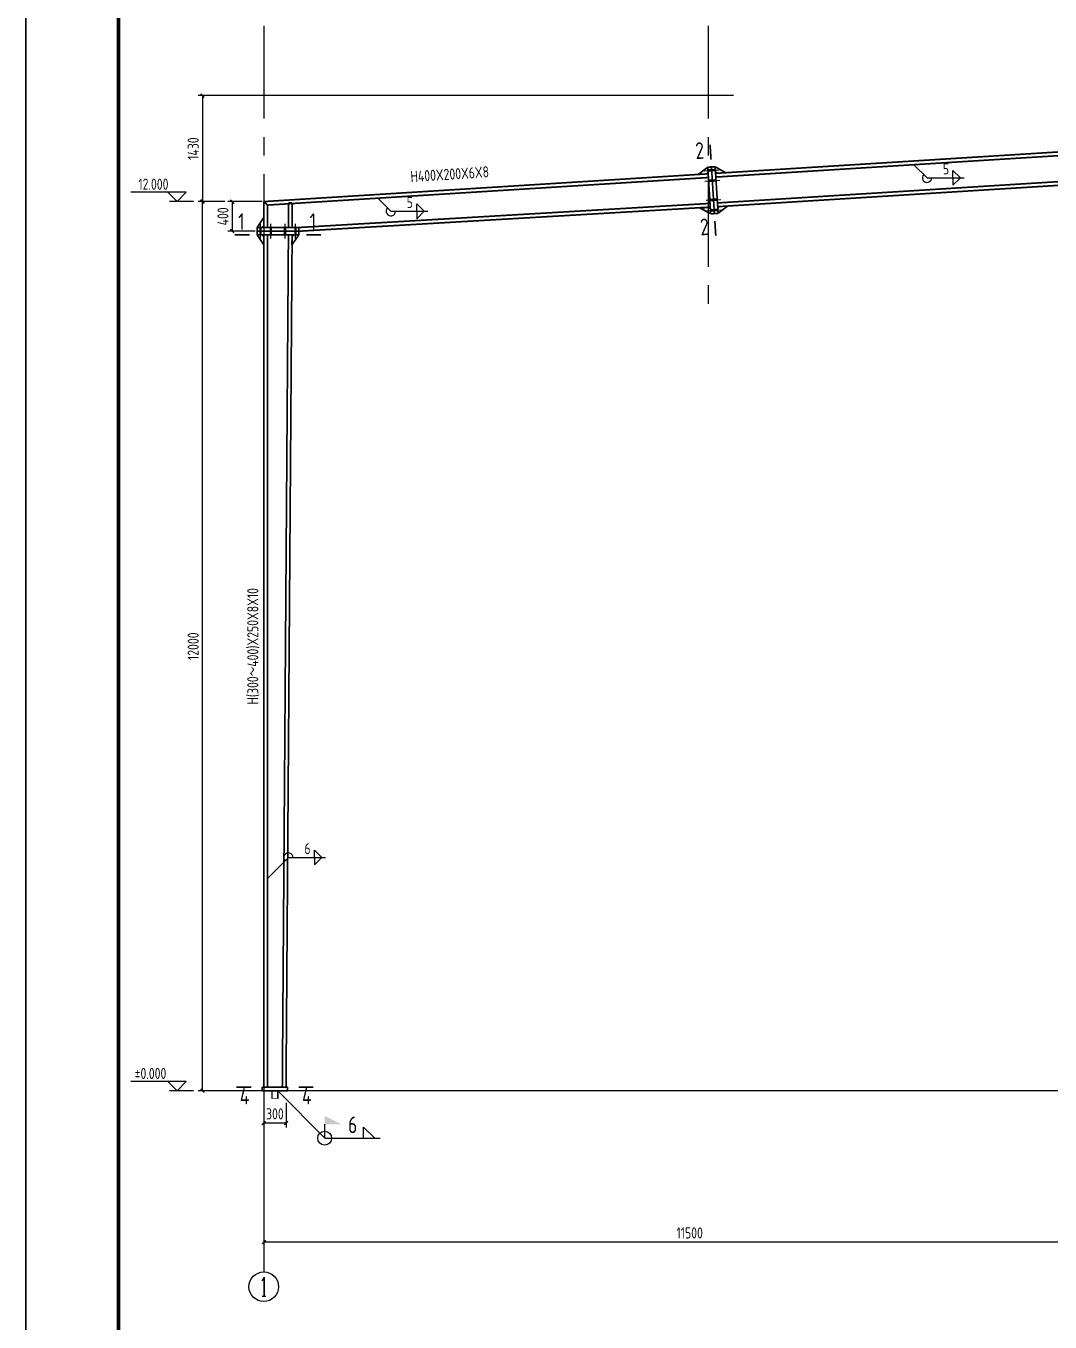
# Model space of a CAD drawing. Header units: millimetres. Extents: x 866309 to 879639, y 39442 to 44891.
# Drawn here: x 878567.9 to 878844.5, y 39654 to 40003.8 of the extents above; entities that cross this region are included whole.
import ezdxf
from ezdxf.enums import TextEntityAlignment as Align

# ---------------------------------------------------------------- set-up
doc = ezdxf.new("R2010")
doc.units = ezdxf.units.MM
doc.header["$LTSCALE"] = 1000
doc.header["$MEASUREMENT"] = 0
doc.linetypes.add('CENTER', pattern=[2, 1.25, -0.25, 0.25, -0.25])
doc.linetypes.add('DOTE', pattern=[2.42, 2, -0.2, 0.02, -0.2])
for name, color, linetype in [('10', 7, 'Continuous'), ('114', 2, 'Continuous'), ('116', 1, 'Continuous'), ('14', 2, 'Continuous'), ('1530', 253, 'Continuous'), ('1534', 7, 'Continuous'), ('AXIS', 3, 'Continuous'), ('AXIS_TEXT', 7, 'Continuous'), ('DIM', 7, 'Continuous'), ('DOTE', 1, 'DOTE'), ('M_Prof', 2, 'Continuous'), ('柱子', 8, 'Continuous'), ('标准截面(白色)', 7, 'Continuous'), ('焊缝标注', 3, 'Continuous')]:
    doc.layers.add(name, color=color, linetype=linetype)
doc.styles.add('_TCH_AXIS', font='COMPLEX', dxfattribs={"bigfont": 'GBCBIG'})
doc.styles.add('COMPLEX', font='COMPLEX')
doc.styles.add('GBHZ', font='gbenor.shx', dxfattribs={"width": 0.9, "bigfont": 'gbcbig.shx'})
doc.dimstyles.new('Y50', dxfattribs={"dimscale": 0, "dimtxt": 3, "dimasz": 0.01, "dimexe": 1.2, "dimexo": 1, "dimgap": 1, "dimtad": 1, "dimdec": 0, "dimlfac": 50, "dimzin": 0, "dimdsep": 46, "dimtxsty": 'GBHZ', "dimblk1": 'DX', "dimblk2": 'DX', "dimsah": 1, "dimcen": 0.09, "dimdle": 1, "dimadec": 0, "dimazin": 0, "dimtfac": 1, "dimtdec": 0, "dimtix": 1, "dimtmove": 2, "dimatfit": 3, "dimldrblk": 'DX', "dimfxl": 0, "dimtolj": 1, "dimtzin": 0, "dimarcsym": 0})

# ---------------------------------------------------------------- blocks, each defined once
blk = doc.blocks.new('DX')
at = {"color": 0, "linetype": 'ByBlock', "const_width": 40}
blk.add_lwpolyline([(-54, -51), (46, 49)], dxfattribs=at)
blk = doc.blocks.new('*D2244')
at = {"color": 0, "lineweight": -2, "transparency": 16777216}
for p, q in [((878632.14, 39713.16), (878632.14, 39706.5)), ((878638.14, 39713.16), (878638.14, 39706.5)), ((878632.13, 39707.7), (878632.12, 39707.7)), ((878638.14, 39707.7), (878632.14, 39707.7)), ((878638.15, 39707.7), (878638.16, 39707.7))]:
    blk.add_line(p, q, dxfattribs=at)
at = {"layer": 'Defpoints', "color": 0, "transparency": 16777216}
for p in [(878632.14, 39714.16), (878638.14, 39714.16), (878632.14, 39707.7)]:
    blk.add_point(p, dxfattribs=at)
at = {"color": 0, "lineweight": -2, "transparency": 16777216, "xscale": 0.01, "yscale": 0.01, "zscale": 0.01, "rotation": 180}
blk.add_blockref('DX', (878638.14, 39707.7), dxfattribs=at)
at = {"color": 0, "lineweight": -2, "transparency": 16777216, "xscale": 0.01, "yscale": 0.01, "zscale": 0.01}
blk.add_blockref('DX', (878632.14, 39707.7), dxfattribs=at)
at = {"color": 0, "transparency": 16777216, "insert": (878635.14, 39710.2), "char_height": 3, "attachment_point": 5, "style": 'GBHZ'}
blk.add_mtext('\\A1;300', dxfattribs=at)
blk = doc.blocks.new('_AXISO')
blk.add_circle((0, 0), 0.5)
at = {"layer": 'AXIS_TEXT', "style": 'COMPLEX', "width": 1.041667}
blk.add_attdef('A', text='', height=0.56, dxfattribs=at).set_placement((-0.25, -0.28), (0.25, -0.28), align=Align.FIT)
blk = doc.blocks.new('*D2198')
at = {"layer": 'Defpoints', "color": 0, "transparency": 16777216}
for p in [(878615.58, 39956.42), (878622.64, 39956.42), (878622.11, 39716.42)]:
    blk.add_point(p, dxfattribs=at)
at = {"layer": 'dim', "color": 0, "lineweight": -2, "transparency": 16777216}
for p, q in [((878621.64, 39956.42), (878614.38, 39956.42)), ((878615.58, 39716.43), (878615.58, 39956.41)), ((878621.11, 39716.42), (878614.38, 39716.42))]:
    blk.add_line(p, q, dxfattribs=at)
at = {"layer": 'dim', "color": 0, "lineweight": -2, "transparency": 16777216, "xscale": 0.01, "yscale": 0.01, "zscale": 0.01}
for p, rotation in [((878615.58, 39956.42), 90), ((878615.58, 39716.42), 270)]:
    blk.add_blockref('DX', p, dxfattribs=dict(at, rotation=rotation))
at = {"layer": 'dim', "color": 0, "transparency": 16777216, "insert": (878613.08, 39836.42), "char_height": 3, "attachment_point": 5, "rotation": 90, "style": 'GBHZ'}
blk.add_mtext('\\A1;12000', dxfattribs=at)
blk = doc.blocks.new('*D2199')
at = {"layer": 'Defpoints', "color": 0, "transparency": 16777216}
for p in [(878760.02, 39985.02), (878615.58, 39956.42), (878622.64, 39956.42)]:
    blk.add_point(p, dxfattribs=at)
at = {"layer": 'dim', "color": 0, "lineweight": -2, "transparency": 16777216}
for p, q in [((878759.02, 39985.02), (878614.38, 39985.02)), ((878615.58, 39985.01), (878615.58, 39956.43)), ((878621.64, 39956.42), (878614.38, 39956.42))]:
    blk.add_line(p, q, dxfattribs=at)
at = {"layer": 'dim', "color": 0, "lineweight": -2, "transparency": 16777216, "xscale": 0.01, "yscale": 0.01, "zscale": 0.01}
for p, rotation in [((878615.58, 39985.02), 90), ((878615.58, 39956.42), 270)]:
    blk.add_blockref('DX', p, dxfattribs=dict(at, rotation=rotation))
at = {"layer": 'dim', "color": 0, "transparency": 16777216, "insert": (878613.08, 39970.72), "char_height": 3, "attachment_point": 5, "rotation": 90, "style": 'GBHZ'}
blk.add_mtext('\\A1;1430', dxfattribs=at)
blk = doc.blocks.new('*D2207')
at = {"layer": 'Defpoints', "color": 0, "transparency": 16777216}
for p in [(878632.66, 39956.42), (878623.62, 39948.43), (878630.82, 39948.43)]:
    blk.add_point(p, dxfattribs=at)
at = {"layer": 'dim', "color": 0, "lineweight": -2, "transparency": 16777216}
for p, q in [((878631.66, 39956.42), (878622.42, 39956.42)), ((878623.62, 39956.41), (878623.62, 39948.44)), ((878629.82, 39948.43), (878622.42, 39948.43))]:
    blk.add_line(p, q, dxfattribs=at)
at = {"layer": 'dim', "color": 0, "lineweight": -2, "transparency": 16777216, "xscale": 0.01, "yscale": 0.01, "zscale": 0.01}
for p, rotation in [((878623.62, 39956.42), 90), ((878623.62, 39948.43), 270)]:
    blk.add_blockref('DX', p, dxfattribs=dict(at, rotation=rotation))
at = {"layer": 'dim', "color": 0, "transparency": 16777216, "insert": (878621.12, 39952.43), "char_height": 3, "attachment_point": 5, "rotation": 90, "style": 'GBHZ'}
blk.add_mtext('\\A1;400', dxfattribs=at)
blk = doc.blocks.new('*D2283')
at = {"layer": 'Defpoints', "color": 0, "transparency": 16777216}
for p in [(878632.14, 39699.56), (878862.14, 39699.56), (878632.14, 39675.56)]:
    blk.add_point(p, dxfattribs=at)
at = {"layer": 'dim', "color": 0, "lineweight": -2, "transparency": 16777216}
for p, q in [((878632.14, 39698.56), (878632.14, 39674.36)), ((878862.14, 39698.56), (878862.14, 39674.36)), ((878862.13, 39675.56), (878632.15, 39675.56))]:
    blk.add_line(p, q, dxfattribs=at)
at = {"layer": 'dim', "color": 0, "lineweight": -2, "transparency": 16777216, "xscale": 0.01, "yscale": 0.01, "zscale": 0.01, "rotation": 180}
blk.add_blockref('DX', (878632.14, 39675.56), dxfattribs=at)
at = {"layer": 'dim', "color": 0, "lineweight": -2, "transparency": 16777216, "xscale": 0.01, "yscale": 0.01, "zscale": 0.01}
blk.add_blockref('DX', (878862.14, 39675.56), dxfattribs=at)
at = {"layer": 'dim', "color": 0, "transparency": 16777216, "insert": (878747.14, 39678.06), "char_height": 3, "attachment_point": 5, "style": 'GBHZ'}
blk.add_mtext('\\A1;11500', dxfattribs=at)

msp = doc.modelspace()

# ---------------------------------------------------------------- linework, layer by layer
for p, q in [((878567.903, 39448.627), (878567.903, 40042.627)), ((878567.903, 40042.627), (878567.903, 39448.627))]:
    msp.add_line(p, q)
at = {"color": 0, "const_width": 1}
msp.add_lwpolyline([(879609.153, 39458.627), (878592.903, 39458.627), (878592.903, 40032.627), (879609.153, 40032.627)], close=True, dxfattribs=at)
at = {"layer": '10', "const_width": 0.45}
for points in [[(878752.654, 39971.762), (878752.904, 39967.77)], [(878754.189, 39947.19), (878753.94, 39951.182)], [(878624.306, 39947.431), (878628.306, 39947.431)], [(878647.594, 39947.431), (878643.594, 39947.431)], [(878624.743, 39717.422), (878628.743, 39717.422)], [(878645.543, 39717.422), (878641.543, 39717.422)]]:
    msp.add_lwpolyline(points, dxfattribs=at)
at = {"layer": '114'}
for p, q in [((878751.088, 39964.751), (878755.081, 39965)), ((878751.263, 39961.956), (878755.255, 39962.206)), ((878751.587, 39956.768), (878755.579, 39957.017)), ((878751.761, 39953.972), (878755.754, 39954.221)), ((878631.243, 39946.431), (878631.243, 39950.431)), ((878634.043, 39946.431), (878634.043, 39950.431)), ((878637.894, 39946.431), (878637.894, 39950.431)), ((878640.694, 39946.431), (878640.694, 39950.431))]:
    msp.add_line(p, q, dxfattribs=at)
at = {"layer": '114', "color": 1, "const_width": 0.7}
for points in [[(878752.086, 39964.813), (878754.083, 39964.938)], [(878752.261, 39962.019), (878754.257, 39962.143)], [(878752.585, 39956.83), (878754.581, 39956.954)], [(878752.76, 39954.034), (878754.756, 39954.159)], [(878631.243, 39947.431), (878631.243, 39949.431)], [(878634.043, 39947.431), (878634.043, 39949.431)], [(878637.894, 39947.431), (878637.894, 39949.431)], [(878640.694, 39947.431), (878640.694, 39949.431)]]:
    msp.add_lwpolyline(points, dxfattribs=at)
at = {"layer": '116', "const_width": 0.2}
for points in [[(878634.143, 39716.422), (878634.143, 39714.422)], [(878634.443, 39716.422), (878634.443, 39714.422)], [(878635.843, 39716.422), (878635.843, 39714.422)], [(878636.143, 39716.422), (878636.143, 39714.422)], [(878634.143, 39714.422), (878636.143, 39714.422)]]:
    msp.add_lwpolyline(points, dxfattribs=at)
at = {"layer": '14', "const_width": 0.45}
for points in [[(878749.448, 39963.747), (878752.03, 39965.712)], [(878751.743, 39963.89), (878749.448, 39963.747)], [(878752.118, 39964.314), (878751.743, 39963.89)], [(878752.03, 39965.712), (878753.028, 39965.774)], [(878752.817, 39953.116), (878752.03, 39965.712)], [(878752.03, 39965.712), (878752.118, 39964.314)], [(878753.028, 39965.774), (878754.026, 39965.836)], [(878753.028, 39965.774), (878753.815, 39953.178)], [(878753.815, 39953.178), (878753.028, 39965.774)], [(878754.026, 39965.836), (878754.813, 39953.241)], [(878754.114, 39964.439), (878754.026, 39965.836)], [(878754.026, 39965.836), (878756.833, 39964.208)], [(878754.538, 39964.065), (878754.114, 39964.439)], [(878756.833, 39964.208), (878754.538, 39964.065)], [(878632.143, 39949.431), (878632.143, 39956.422)], [(878632.143, 39956.422), (878633.143, 39955.482)], [(878633.143, 39955.482), (878633.143, 39949.431)], [(878638.794, 39949.431), (878638.807, 39956.04)], [(878638.807, 39956.04), (878639.803, 39956.103)], [(878639.803, 39956.103), (878639.794, 39949.431)], [(878750.018, 39954.65), (878752.306, 39954.891)], [(878752.816, 39953.136), (878750.018, 39954.65)], [(878752.306, 39954.891), (878752.728, 39954.533)], [(878752.728, 39954.533), (878752.816, 39953.136)], [(878753.815, 39953.178), (878752.817, 39953.116)], [(878754.813, 39953.241), (878753.815, 39953.178)], [(878754.725, 39954.658), (878755.099, 39955.082)], [(878754.812, 39953.261), (878754.725, 39954.658)], [(878757.394, 39955.226), (878754.812, 39953.261)], [(878755.099, 39955.082), (878757.394, 39955.226)], [(878630.343, 39949.431), (878632.143, 39952.131)], [(878632.143, 39949.831), (878631.743, 39949.431)], [(878632.143, 39952.131), (878632.143, 39949.831)], [(878630.306, 39949.431), (878641.594, 39949.431)], [(878630.306, 39948.431), (878630.306, 39949.431)], [(878630.306, 39948.431), (878641.594, 39948.431)], [(878630.306, 39947.431), (878630.306, 39948.431)], [(878641.594, 39948.431), (878630.306, 39948.431)], [(878641.594, 39947.431), (878630.306, 39947.431)], [(878631.743, 39949.431), (878630.343, 39949.431)], [(878632.143, 39944.731), (878630.343, 39947.431)], [(878630.343, 39947.431), (878631.743, 39947.431)], [(878631.743, 39947.431), (878632.143, 39947.031)], [(878633.143, 39949.431), (878632.143, 39949.431)], [(878632.143, 39947.031), (878632.143, 39944.731)], [(878639.794, 39949.431), (878638.794, 39949.431)], [(878641.594, 39947.431), (878639.726, 39944.732)], [(878639.726, 39944.732), (878639.784, 39947.031)], [(878639.784, 39947.031), (878640.194, 39947.431)], [(878640.194, 39947.431), (878641.594, 39947.431)], [(878641.594, 39949.431), (878641.594, 39948.431)], [(878641.594, 39948.431), (878641.594, 39947.431)], [(878631.743, 39716.422), (878631.743, 39717.422)], [(878631.743, 39717.422), (878638.543, 39717.422)], [(878638.543, 39716.422), (878631.743, 39716.422)], [(878638.543, 39717.422), (878638.543, 39716.422)]]:
    msp.add_lwpolyline(points, dxfattribs=at)
at = {"layer": '1530'}
for p, q in [((878613.181, 39956.422), (878606.71, 39956.422)), ((878613.181, 39716.422), (878606.71, 39716.422))]:
    msp.add_line(p, q, dxfattribs=at)
at = {"layer": '1534'}
for points in [[(878606.21, 39958.922), (878608.71, 39956.422), (878611.21, 39958.922), (878596.276, 39958.922)], [(878606.21, 39718.922), (878608.71, 39716.422), (878611.21, 39718.922), (878596.276, 39718.922)]]:
    msp.add_lwpolyline(points, dxfattribs=at)
at = {"layer": 'AXIS', "color": 0}
msp.add_line((878632.143, 39699.563), (878632.143, 39667.563), dxfattribs=at)
at = {"layer": 'DOTE', "linetype": 'CENTER', "ltscale": 0.02}
for p, q in [((878632.143, 40003.833), (878632.143, 39699.563)), ((878752.143, 40003.833), (878752.143, 39926.488))]:
    msp.add_line(p, q, dxfattribs=at)
at = {"layer": 'M_Prof'}
msp.add_line((879583.58, 39716.422), (878620.924, 39716.422), dxfattribs=at)
at = {"layer": '柱子', "const_width": 0.45}
for points in [[(878754.139, 39964.04), (878979.144, 39978.09)], [(878754.201, 39963.042), (878979.207, 39977.092)], [(878754.637, 39956.055), (878979.643, 39970.106)], [(878754.7, 39955.057), (878979.705, 39969.108)], [(878632.143, 39956.422), (878752.143, 39963.915)], [(878633.143, 39955.482), (878752.205, 39962.917)], [(878641.594, 39949.431), (878752.641, 39955.932)], [(878641.594, 39948.426), (878752.703, 39954.933)], [(878632.143, 39717.422), (878632.143, 39947.431)], [(878632.143, 39947.431), (878633.143, 39947.431)], [(878633.143, 39717.422), (878633.143, 39947.431)], [(878637.142, 39717.422), (878638.794, 39947.431)], [(878638.143, 39717.422), (878639.794, 39947.431)], [(878638.794, 39947.431), (878639.794, 39947.431)]]:
    msp.add_lwpolyline(points, dxfattribs=at)
at = {"layer": '焊缝标注'}
for p, q in [((878807.703, 39966.383), (878811.229, 39962.837)), ((878818.229, 39964.837), (878820.229, 39962.837)), ((878818.229, 39962.837), (878818.229, 39964.837)), ((878811.229, 39962.837), (878821.229, 39962.837)), ((878818.229, 39960.837), (878820.229, 39962.837)), ((878818.229, 39962.837), (878818.229, 39960.837)), ((878662.908, 39957.341), (878666.434, 39953.795)), ((878666.434, 39953.795), (878676.434, 39953.795)), ((878673.434, 39955.795), (878675.434, 39953.795)), ((878673.434, 39953.795), (878673.434, 39955.795)), ((878673.434, 39951.795), (878675.434, 39953.795)), ((878673.434, 39953.795), (878673.434, 39951.795)), ((878633.143, 39773.729), (878638.802, 39779.384)), ((878638.802, 39779.384), (878648.802, 39779.384)), ((878645.802, 39781.384), (878647.802, 39779.384)), ((878645.802, 39779.384), (878645.802, 39781.384)), ((878645.802, 39777.384), (878647.802, 39779.384)), ((878645.802, 39779.384), (878645.802, 39777.384)), ((878635.893, 39716.422), (878648.585, 39703.658)), ((878648.585, 39703.658), (878648.585, 39707.408)), ((878659.085, 39706.658), (878662.085, 39703.658)), ((878659.085, 39703.658), (878659.085, 39706.658)), ((878648.585, 39703.658), (878663.585, 39703.658))]:
    msp.add_line(p, q, dxfattribs=at)
msp.add_circle((878648.585, 39703.658), 1.875, dxfattribs=at)
for centre, start, end in [((878811.229, 39962.837), 134.84025, 0), ((878666.434, 39953.795), 134.84028, 0), ((878638.802, 39779.384), 0, 224.97719)]:
    msp.add_arc(centre, 1.25, start, end, dxfattribs=at)
for points in [[(878807.703, 39966.383), (878808.302, 39965.568), (878808.514, 39965.779)], [(878662.908, 39957.341), (878663.507, 39956.526), (878663.72, 39956.738)], [(878633.143, 39773.729), (878633.956, 39774.33), (878633.744, 39774.542)], [(878648.585, 39707.408), (878653.085, 39707.408), (878648.585, 39709.658)]]:
    msp.add_solid(points, dxfattribs=at)

# ---------------------------------------------------------------- block references
at = {"layer": 'AXIS', "color": 0}
ref = msp.add_blockref('_AXISO', (878632.143, 39663.563), dxfattribs=dict(at, xscale=8, yscale=8, zscale=8))
ref.add_attrib('A', '1', dxfattribs={"layer": 'AXIS_TEXT', "color": 0, "height": 5.147, "style": '_TCH_AXIS'}).set_placement((878631.04, 39660.989), (878633.246, 39660.989), align=Align.FIT)

# ---------------------------------------------------------------- texts
at = {"layer": '10', "style": 'GBHZ', "width": 0.9}
for rotation, p in [(3.57333, (878748.81, 39967.87)), (3.57345, (878750.095, 39947.29))]:
    msp.add_text('2', height=4.5, rotation=rotation, dxfattribs=at).set_placement(p)
for s, p in [('1', (878625.226, 39948.786)), ('1', (878644.514, 39948.786)), ('4', (878625.663, 39712.777)), ('4', (878642.463, 39712.777))]:
    msp.add_text(s, height=4.5, dxfattribs=at).set_placement(p)
at = {"layer": '1534', "style": 'GBHZ', "width": 0.9}
for s, p in [('12.000', (878598.272, 39959.622)), ('%%P0.000', (878597.274, 39719.622))]:
    msp.add_text(s, height=3, dxfattribs=at).set_placement(p)
at = {"layer": '标准截面(白色)', "style": 'GBHZ', "width": 0.9}
for s, rotation, p in [('H400X200X6X8', 3.66646, (878671.855, 39961.638)), ('H(300～400)X250X8X10', 90, (878630.666, 39820.683))]:
    msp.add_text(s, height=3, rotation=rotation, dxfattribs=at).set_placement(p)
at = {"layer": '焊缝标注', "style": 'GBHZ', "width": 0.9}
for s, height, p in [('5', 3, (878815.529, 39963.737)), ('5', 3, (878670.734, 39954.695)), ('6', 3, (878643.102, 39780.284)), ('6', 4.5, (878654.885, 39705.008))]:
    msp.add_text(s, height=height, dxfattribs=at).set_placement(p)

# ---------------------------------------------------------------- dimensions: what is measured, and where the dimension line sits
dim = msp.add_linear_dim(base=(878632.143, 39707.701), p1=(878638.143, 39714.159), p2=(878632.143, 39714.159), dimstyle='Y50', override={"dimscale": 1})
dim.commit()
dim.dimension.update_dxf_attribs({"geometry": '*D2244', "text_midpoint": (878635.143, 39710.201)})
at = {"layer": 'dim'}
for base, p1, p2, angle, picture, middle in [((878615.581, 39956.422), (878760.02, 39985.022), (878622.637, 39956.422), 90, '*D2199', (878613.081, 39970.722)), ((878615.581, 39956.422), (878622.107, 39716.422), (878622.637, 39956.422), 270, '*D2198', (878613.081, 39836.422)), ((878623.622, 39948.431), (878632.66, 39956.422), (878630.823, 39948.431), 90, '*D2207', (878621.122, 39952.426)), ((878632.143, 39675.563), (878862.143, 39699.563), (878632.143, 39699.563), 180, '*D2283', (878747.143, 39678.063))]:
    dim = msp.add_linear_dim(base=base, p1=p1, p2=p2, angle=angle, dimstyle='Y50', override={"dimscale": 1}, dxfattribs=at)
    dim.commit()
    dim.dimension.update_dxf_attribs({"geometry": picture, "text_midpoint": middle})

doc.saveas('drawing.dxf')
